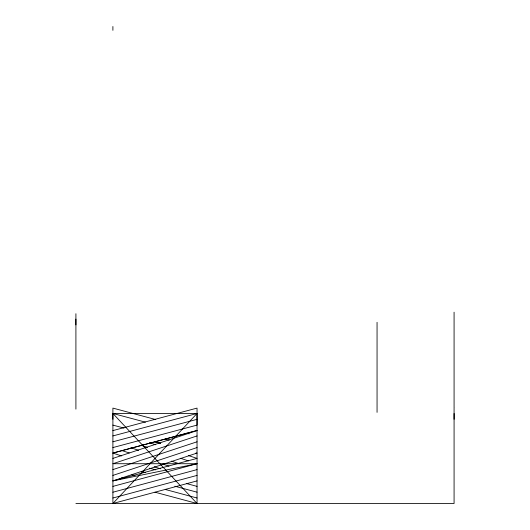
<?xml version="1.0" encoding="UTF-8"?>
<svg xmlns="http://www.w3.org/2000/svg" width="530" height="530" viewBox="0 0 530 530"><rect width="100%" height="100%" fill="white"/><g stroke="black" fill="none" stroke-linecap="round" stroke-linejoin="round"><path stroke-width="0.79" d="M155.76 419.561L112.897 408.1L112.897 503.5L197.041 413.466L112.897 413.466L112.91 419.29M112.897 458.397L197.041 430.599L112.897 453.064L121.469 455.933M197.041 435.938L112.897 463.724L197.041 463.724L112.897 486.388M112.897 469.613L197.041 441.795M112.897 475.403L197.041 447.572M197.041 463.724L112.897 480.895L197.041 453.064L195.404 453.276M112.897 430.599L197.041 408.1L197.041 503.5L154.965 492.198M112.897 453.064L197.041 430.44M112.897 480.895L197.041 458.397L188.468 455.561M112.897 492.231L197.041 469.613M112.897 498.008L197.041 475.403M112.897 503.5L197.041 480.895M112.897 435.938L197.041 413.466L197.041 425.106L112.897 447.572M112.897 441.795L197.041 419.329M75.909 503.5L454.077 503.5L454.077 408.1M75.909 324.91L75.909 319.093M454.077 419.29L454.077 413.473M145.445 422.171L112.897 413.466L197.041 503.5M186.719 433.209L189.104 433.845M112.897 425.106L124.007 428.081M165.287 439.118L169.255 440.178M154.965 441.848L160.524 443.332L154.965 441.768M149.414 468.156L155.76 469.858M131.95 474.714L135.124 475.569M174.814 486.222L197.041 492.184M141.47 471.422L145.445 472.495M186.719 483.612L197.041 486.388M121.628 477.749L124.007 478.385M165.287 489.475L197.041 498.008M141.205 445.306L147.499 447.38M180.525 458.278L188.388 460.875M130.817 447.744L138.608 450.315M171.329 461.12L178.338 463.432M149.513 442.696L155.747 444.756M121.469 450.434L129.26 452.951M162.756 464.075L168.99 466.135M154.19 466.738L160.424 468.798M454.077 312.203L454.077 407.603M377.055 322.326L377.055 412.36M112.897 26.5L112.897 30.336M75.909 313.72L75.909 409.12"/></g></svg>
